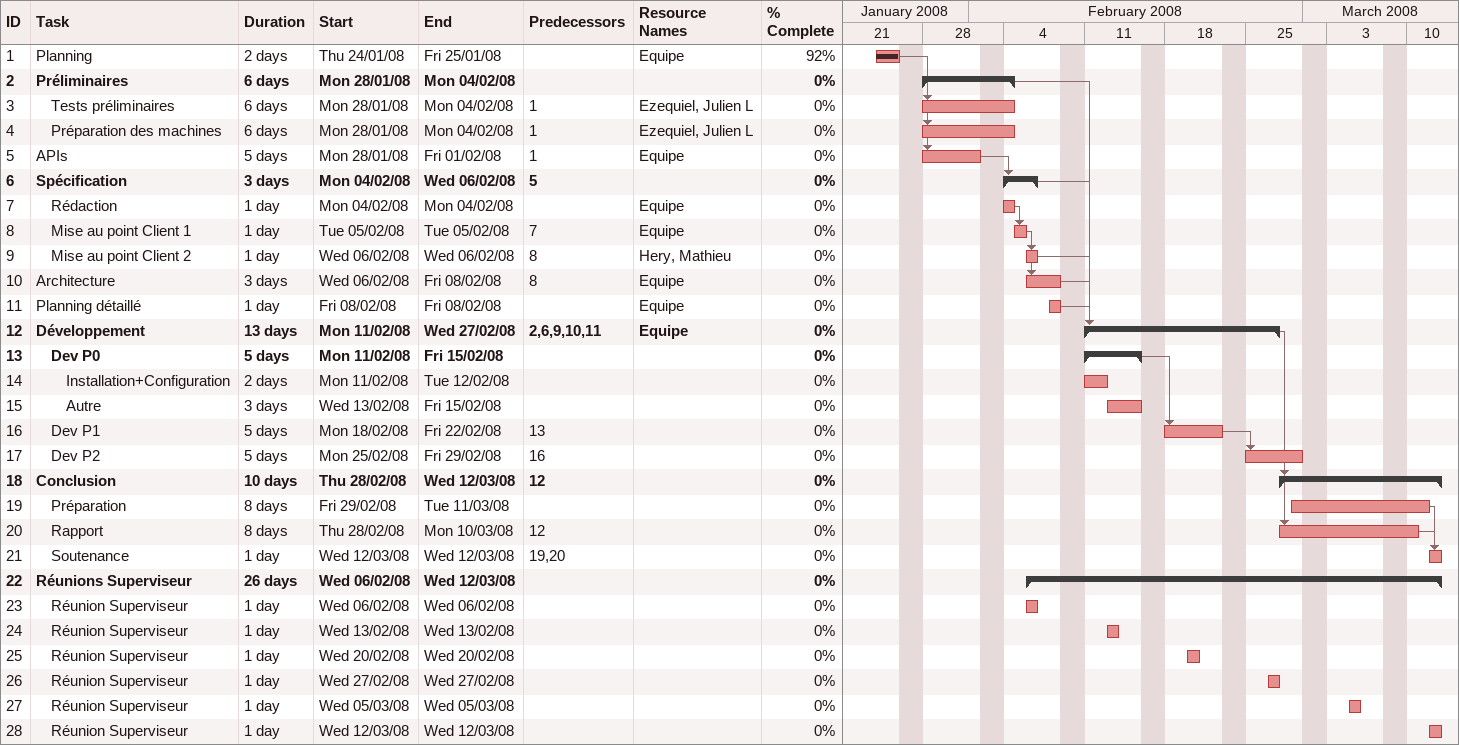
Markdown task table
| ID | Level | Task | Duration | Start | Finish | Predecessors | Resources | % complete |
|---|---|---|---|---|---|---|---|---|
| 1 | 1 | Planning | 2d | 2008-01-24 | 2008-01-25 |  | Equipe | 92 |
| 2 | 1 | **Préliminaires** | 6d | 2008-01-28 | 2008-02-04 |  |  | 0 |
| 3 | 2 | Tests préliminaires | 6d | 2008-01-28 | 2008-02-04 | 1 | Ezequiel, Julien L | 0 |
| 4 | 2 | Préparation des machines | 6d | 2008-01-28 | 2008-02-04 | 1 | Ezequiel, Julien L | 0 |
| 5 | 1 | APIs | 5d | 2008-01-28 | 2008-02-01 | 1 | Equipe | 0 |
| 6 | 1 | **Spécification** | 3d | 2008-02-04 | 2008-02-06 | 5 |  | 0 |
| 7 | 2 | Rédaction | 1d | 2008-02-04 | 2008-02-04 |  | Equipe | 0 |
| 8 | 2 | Mise au point Client 1 | 1d | 2008-02-05 | 2008-02-05 | 7 | Equipe | 0 |
| 9 | 2 | Mise au point Client 2 | 1d | 2008-02-06 | 2008-02-06 | 8 | Hery, Mathieu | 0 |
| 10 | 1 | Architecture | 3d | 2008-02-06 | 2008-02-08 | 8 | Equipe | 0 |
| 11 | 1 | Planning détaillé | 1d | 2008-02-08 | 2008-02-08 |  | Equipe | 0 |
| 12 | 1 | **Développement** | 13d | 2008-02-11 | 2008-02-27 | 2, 6, 9, 10, 11 | Equipe | 0 |
| 13 | 2 | **Dev P0** | 5d | 2008-02-11 | 2008-02-15 |  |  | 0 |
| 14 | 3 | Installation+Configuration | 2d | 2008-02-11 | 2008-02-12 |  |  | 0 |
| 15 | 3 | Autre | 3d | 2008-02-13 | 2008-02-15 |  |  | 0 |
| 16 | 2 | Dev P1 | 5d | 2008-02-18 | 2008-02-22 | 13 |  | 0 |
| 17 | 2 | Dev P2 | 5d | 2008-02-25 | 2008-02-29 | 16 |  | 0 |
| 18 | 1 | **Conclusion** | 10d | 2008-02-28 | 2008-03-12 | 12 |  | 0 |
| 19 | 2 | Préparation | 8d | 2008-02-29 | 2008-03-11 |  |  | 0 |
| 20 | 2 | Rapport | 8d | 2008-02-28 | 2008-03-10 | 12 |  | 0 |
| 21 | 2 | Soutenance | 1d | 2008-03-12 | 2008-03-12 | 19, 20 |  | 0 |
| 22 | 1 | **Réunions Superviseur** | 26d | 2008-02-06 | 2008-03-12 |  |  | 0 |
| 23 | 2 | Réunion Superviseur | 1d | 2008-02-06 | 2008-02-06 |  |  | 0 |
| 24 | 2 | Réunion Superviseur | 1d | 2008-02-13 | 2008-02-13 |  |  | 0 |
| 25 | 2 | Réunion Superviseur | 1d | 2008-02-20 | 2008-02-20 |  |  | 0 |
| 26 | 2 | Réunion Superviseur | 1d | 2008-02-27 | 2008-02-27 |  |  | 0 |
| 27 | 2 | Réunion Superviseur | 1d | 2008-03-05 | 2008-03-05 |  |  | 0 |
| 28 | 2 | Réunion Superviseur | 1d | 2008-03-12 | 2008-03-12 |  |  | 0 |
